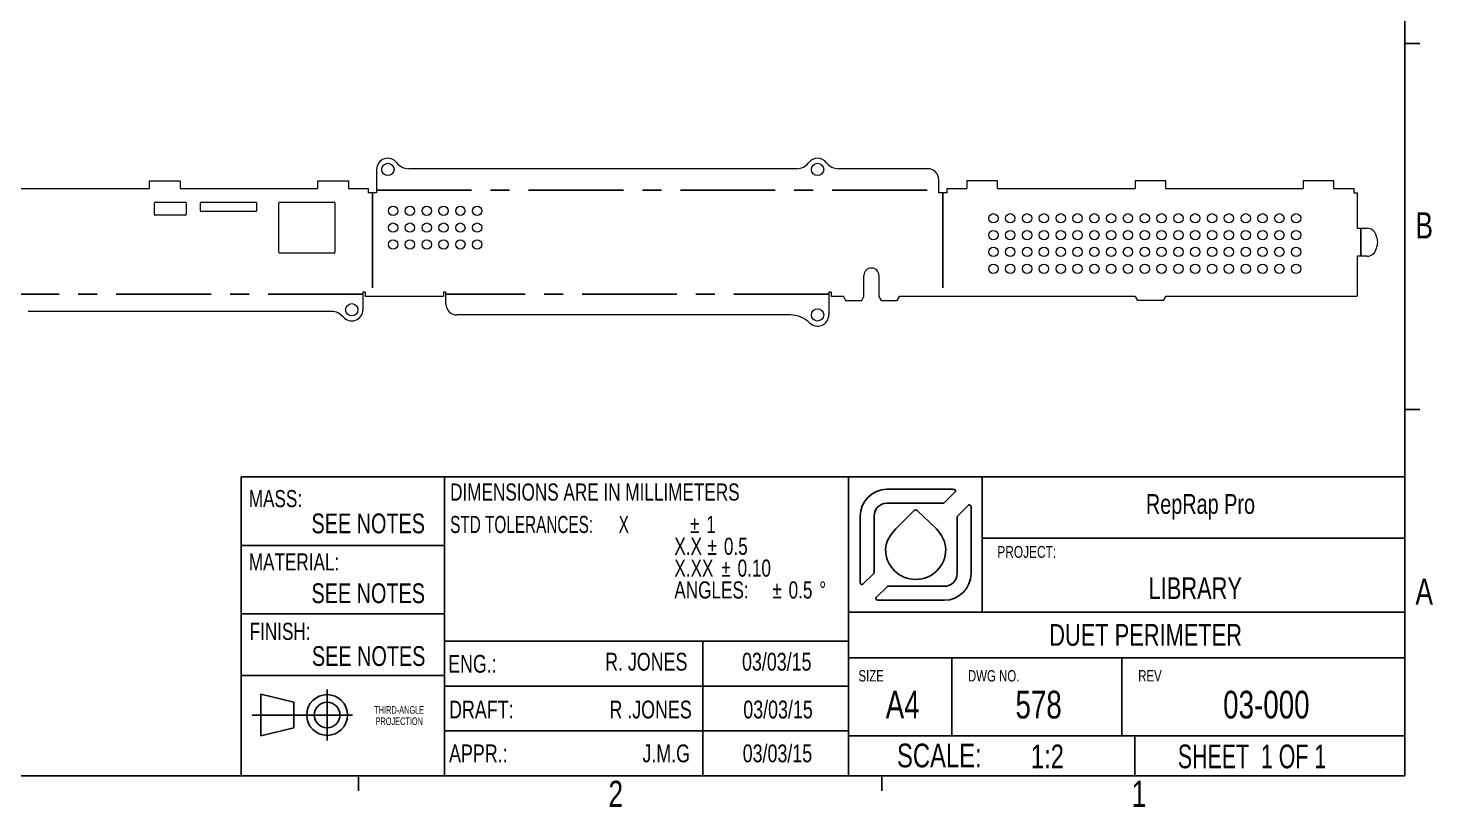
# Model space of a CAD drawing. Header units: millimetres. Extents: x 5 to 292, y 3 to 208.
# Drawn here: x 104.3 to 292.2, y 2.8 to 107 of the extents above; entities that cross this region are included whole.
import ezdxf

# ---------------------------------------------------------------- set-up
doc = ezdxf.new("R2010")
doc.units = ezdxf.units.MM
doc.linetypes.add('CENTERX2', pattern=[20.32, 12.7, -2.54, 2.54, -2.54])
doc.layers.add('FORMAT', color=7, linetype='Continuous')
doc.layers.add('SLD-0', color=7, linetype='Continuous')
doc.styles.add('SLDTEXTSTYLE0', font='TXT', dxfattribs={"width": 0.605})
doc.styles.add('SLDTEXTSTYLE1', font='TXT', dxfattribs={"width": 0.75})
doc.styles.add('SLDTEXTSTYLE2', font='TXT', dxfattribs={"width": 0.670455})
doc.styles.add('SLDTEXTSTYLE3', font='TXT', dxfattribs={"width": 0.673077})

# ---------------------------------------------------------------- blocks, each defined once
blk = doc.blocks.new('SW_NOTE_0')
at = {"layer": 'FORMAT', "color": 0, "char_height": 2.032, "attachment_point": 2, "style": 'SLDTEXTSTYLE0'}
for s, insert in [('THIRD-ANGLE', (9.24, 2.62)), ('PROJECTION', (9.25, -0.41))]:
    blk.add_mtext(s, dxfattribs=dict(at, insert=insert))
blk = doc.blocks.new('Block4')
at = {"layer": 'FORMAT'}
for p, q in [((408.25, 31.22), (408.25, 17.57)), ((408.25, 18.05), (408.25, 30.75)), ((390.47, 29.99), (390.47, 18.81)), ((399.36, 27.83), (390.47, 29.99)), ((399.36, 27.83), (399.36, 20.97)), ((388.18, 24.4), (415.08, 24.4)), ((399.36, 20.97), (390.47, 18.81))]:
    blk.add_line(p, q, dxfattribs=at)
for radius in [5.46, 3.43]:
    blk.add_circle((408.25, 24.4), radius, dxfattribs=at)
at = {"layer": 'FORMAT', "color": 7}
blk.add_blockref('SW_NOTE_0', (418.3, 24.16), dxfattribs=at)
blk = doc.blocks.new('SW_NOTE_2')
at = {"layer": 'FORMAT', "color": 0, "attachment_point": 1}
for s, insert, char_height, style in [('DIMENSIONS ARE IN MILLIMETERS', (0, 2.95), 2.286, 'SLDTEXTSTYLE1'), ('STD TOLERANCES:      X', (0, -1.39), 2.286, 'SLDTEXTSTYLE2'), ('%%p', (32.09, -1.39), 2.286, 'SLDTEXTSTYLE1'), ('1', (34.27, -1.39), 2.29, 'SLDTEXTSTYLE1'), ('X.X', (30, -4.31), 2.286, 'SLDTEXTSTYLE1'), ('%%p', (34.45, -4.31), 2.286, 'SLDTEXTSTYLE1'), ('0.5', (36.63, -4.31), 2.286, 'SLDTEXTSTYLE1'), ('X.XX', (30, -7.23), 2.286, 'SLDTEXTSTYLE1'), ('0.10', (38.46, -7.23), 2.286, 'SLDTEXTSTYLE1'), ('%%p', (36.28, -7.23), 2.286, 'SLDTEXTSTYLE1'), ('ANGLES:', (30, -10.15), 2.286, 'SLDTEXTSTYLE1'), ('%%p', (43.11, -10.15), 2.286, 'SLDTEXTSTYLE1'), ('0.5', (45.29, -10.15), 2.286, 'SLDTEXTSTYLE1'), ('%%d', (49.39, -10.15), 2.286, 'SLDTEXTSTYLE1')]:
    blk.add_mtext(s, dxfattribs=dict(at, insert=insert, char_height=char_height, style=style))

msp = doc.modelspace()

# ---------------------------------------------------------------- linework, layer by layer
at = {"color": 7, "linetype": 'Continuous', "lineweight": 15}
for p, q in [((120.5349, 85.5943), (120.5349, 86.5943)), ((120.5349, 86.5943), (124.6349, 86.5943)), ((124.6349, 86.5943), (124.6349, 85.5943)), ((143.0349, 85.5943), (143.0349, 86.5943)), ((143.0349, 86.5943), (147.1349, 86.5943)), ((147.1349, 86.5943), (147.1349, 85.5943)), ((150.9168, 88.1263), (150.9168, 84.9943)), ((207.1238, 88.2355), (155.2099, 88.2355)), ((224.6168, 88.2355), (212.7099, 88.2355)), ((226.1168, 84.9943), (226.1168, 86.7355)), ((233.9988, 86.5943), (229.8988, 86.5943)), ((229.8988, 86.5943), (229.8988, 85.5943)), ((233.9988, 85.5943), (233.9988, 86.5943)), ((256.4988, 86.5943), (252.3988, 86.5943)), ((252.3988, 86.5943), (252.3988, 85.5943)), ((256.4988, 85.5943), (256.4988, 86.5943)), ((278.9988, 86.5943), (274.8988, 86.5943)), ((274.8988, 86.5943), (274.8988, 85.5943)), ((278.9988, 85.5943), (278.9988, 86.5943)), ((102.1349, 85.5943), (120.5349, 85.5943)), ((124.6349, 85.5943), (143.0349, 85.5943)), ((147.1349, 85.5943), (149.7849, 85.5943)), ((149.7849, 85.5943), (149.7849, 84.9943)), ((150.9168, 84.9943), (149.7849, 84.9943)), ((227.2488, 84.9943), (226.1168, 84.9943)), ((227.2488, 85.5943), (229.8988, 85.5943)), ((227.2488, 84.9943), (227.2488, 85.5943)), ((233.9988, 85.5943), (252.3988, 85.5943)), ((256.4988, 85.5943), (274.8988, 85.5943)), ((278.9988, 85.5943), (281.6488, 85.5943)), ((281.6488, 85.5943), (281.6488, 84.9943)), ((281.6488, 84.9943), (282.1238, 84.9943)), ((282.1238, 84.9943), (282.1238, 80.2693)), ((121.1849, 82.0943), (121.1849, 83.6443)), ((121.2849, 83.7443), (125.3349, 83.7443)), ((125.4349, 83.6443), (125.4349, 82.0943)), ((127.3349, 82.5943), (127.3349, 83.6443)), ((127.4349, 83.7443), (134.7349, 83.7443)), ((134.8349, 83.6443), (134.8349, 82.5943)), ((137.8349, 77.0443), (137.8349, 83.6443)), ((137.9349, 83.7443), (145.2349, 83.7443)), ((145.3349, 83.6443), (145.3349, 77.0443)), ((125.3349, 81.9943), (121.2849, 81.9943)), ((134.7349, 82.4943), (127.4349, 82.4943)), ((282.1238, 80.2693), (283.4434, 80.2693)), ((145.2349, 76.9443), (137.9349, 76.9443)), ((283.4434, 76.5193), (282.1238, 76.5193)), ((282.1238, 76.5193), (282.1238, 71.1943)), ((216.1168, 71.114), (216.1168, 73.9443)), ((218.1168, 73.9443), (218.1168, 71.114)), ((149.3849, 71.6943), (149.0849, 71.6943)), ((149.0849, 71.6943), (149.0849, 69.3624)), ((149.3849, 71.6943), (149.3849, 71.1943)), ((160.1739, 71.6943), (159.8739, 71.6943)), ((159.8739, 71.6943), (159.8739, 71.1943)), ((160.1739, 70.1624), (160.1739, 71.6943)), ((211.7168, 71.6943), (211.4168, 71.6943)), ((211.4168, 71.6943), (211.4168, 68.6624)), ((211.7168, 71.6943), (211.7168, 71.1943)), ((149.3849, 71.1943), (159.8739, 71.1943)), ((211.7168, 71.1943), (213.3668, 71.1943)), ((213.3668, 71.1943), (213.3668, 71.114)), ((213.3668, 71.114), (213.6668, 70.5943)), ((213.6668, 70.5943), (215.8168, 70.5943)), ((215.8168, 70.5943), (216.1168, 71.114)), ((218.1168, 71.114), (218.4168, 70.5943)), ((218.4168, 70.5943), (220.5668, 70.5943)), ((220.5668, 70.5943), (220.8668, 71.114)), ((220.8668, 71.1943), (220.8668, 71.114)), ((220.8668, 71.1943), (252.3988, 71.1943)), ((252.3988, 71.114), (252.3988, 71.1943)), ((252.3988, 71.114), (252.6988, 70.5943)), ((256.1988, 70.5943), (252.6988, 70.5943)), ((256.1988, 70.5943), (256.4988, 71.114)), ((256.4988, 71.1943), (256.4988, 71.114)), ((256.4988, 71.1943), (282.1238, 71.1943)), ((144.8906, 69.1283), (104.2791, 69.1283)), ((206.2988, 68.6624), (161.6739, 68.6624))]:
    msp.add_line(p, q, dxfattribs=at)
at = {"color": 7, "linetype": 'CENTERX2'}
for p, q in [((150.3508, 84.9943), (150.3508, 71.1943)), ((150.9168, 85.3603), (226.1168, 85.3603)), ((226.6828, 84.9943), (226.6828, 71.1943)), ((282.6148, 80.2693), (282.6148, 76.5193)), ((149.0849, 71.4284), (100.0849, 71.4284)), ((211.4168, 71.4284), (160.1739, 71.4284))]:
    msp.add_line(p, q, dxfattribs=at)
at = {"color": 7, "linetype": 'Continuous', "lineweight": 15}
for centre, radius in [((152.4168, 88.1263), 0.825), ((209.9168, 88.1263), 0.8252), ((153.1168, 82.5943), 0.625), ((155.3668, 82.5943), 0.625), ((157.6168, 82.5943), 0.625), ((159.8668, 82.5943), 0.625), ((162.1168, 82.5943), 0.625), ((164.3668, 82.5943), 0.625), ((153.1168, 80.3443), 0.625), ((155.3668, 80.3443), 0.625), ((157.6168, 80.3443), 0.625), ((159.8668, 80.3443), 0.625), ((162.1168, 80.3443), 0.625), ((164.3668, 80.3443), 0.625), ((233.4488, 81.5943), 0.625), ((235.6988, 81.5943), 0.625), ((237.9488, 81.5943), 0.625), ((240.1988, 81.5943), 0.625), ((242.4488, 81.5943), 0.625), ((244.6988, 81.5943), 0.625), ((246.9488, 81.5943), 0.625), ((249.1988, 81.5943), 0.625), ((251.4488, 81.5943), 0.625), ((253.6988, 81.5943), 0.625), ((255.9488, 81.5943), 0.625), ((258.1988, 81.5943), 0.625), ((260.4488, 81.5943), 0.625), ((262.6988, 81.5943), 0.625), ((264.9488, 81.5943), 0.625), ((267.1988, 81.5943), 0.625), ((269.4488, 81.5943), 0.625), ((271.6988, 81.5943), 0.625), ((273.9488, 81.5943), 0.625), ((233.4488, 79.3443), 0.625), ((235.6988, 79.3443), 0.625), ((237.9488, 79.3443), 0.625), ((240.1988, 79.3443), 0.625), ((242.4488, 79.3443), 0.625), ((244.6988, 79.3443), 0.625), ((246.9488, 79.3443), 0.625), ((249.1988, 79.3443), 0.625), ((251.4488, 79.3443), 0.625), ((253.6988, 79.3443), 0.625), ((255.9488, 79.3443), 0.625), ((258.1988, 79.3443), 0.625), ((260.4488, 79.3443), 0.625), ((262.6988, 79.3443), 0.625), ((264.9488, 79.3443), 0.625), ((267.1988, 79.3443), 0.625), ((269.4488, 79.3443), 0.625), ((271.6988, 79.3443), 0.625), ((273.9488, 79.3443), 0.625), ((153.1168, 78.0943), 0.625), ((155.3668, 78.0943), 0.625), ((157.6168, 78.0943), 0.625), ((159.8668, 78.0943), 0.625), ((162.1168, 78.0943), 0.625), ((164.3668, 78.0943), 0.625), ((233.4488, 77.0943), 0.625), ((235.6988, 77.0943), 0.625), ((237.9488, 77.0943), 0.625), ((240.1988, 77.0943), 0.625), ((242.4488, 77.0943), 0.625), ((244.6988, 77.0943), 0.625), ((246.9488, 77.0943), 0.625), ((249.1988, 77.0943), 0.625), ((251.4488, 77.0943), 0.625), ((253.6988, 77.0943), 0.625), ((255.9488, 77.0943), 0.625), ((258.1988, 77.0943), 0.625), ((260.4488, 77.0943), 0.625), ((262.6988, 77.0943), 0.625), ((264.9488, 77.0943), 0.625), ((267.1988, 77.0943), 0.625), ((269.4488, 77.0943), 0.625), ((271.6988, 77.0943), 0.625), ((273.9488, 77.0943), 0.625), ((233.4488, 74.8443), 0.625), ((235.6988, 74.8443), 0.625), ((237.9488, 74.8443), 0.625), ((240.1988, 74.8443), 0.625), ((242.4488, 74.8443), 0.625), ((244.6988, 74.8443), 0.625), ((246.9488, 74.8443), 0.625), ((249.1988, 74.8443), 0.625), ((251.4488, 74.8443), 0.625), ((253.6988, 74.8443), 0.625), ((255.9488, 74.8443), 0.625), ((258.1988, 74.8443), 0.625), ((260.4488, 74.8443), 0.625), ((262.6988, 74.8443), 0.625), ((264.9488, 74.8443), 0.625), ((267.1988, 74.8443), 0.625), ((269.4488, 74.8443), 0.625), ((271.6988, 74.8443), 0.625), ((273.9488, 74.8443), 0.625), ((147.5849, 69.3624), 0.825), ((209.9168, 68.6624), 0.8252)]:
    msp.add_circle(centre, radius, dxfattribs=at)
for centre, radius, start, end in [((152.4168, 88.1263), 1.5, 37.058466, 180), ((155.2099, 90.2355), 2, 217.058466, 270), ((207.1238, 90.2355), 2, 270, 322.941534), ((209.9168, 88.1263), 1.5, 37.058466, 142.941534), ((212.7099, 90.2355), 2, 217.058466, 270), ((224.6168, 86.7355), 1.5, 0, 90), ((121.2849, 83.6443), 0.1, 90, 180), ((125.3349, 83.6443), 0.1, 0, 90), ((127.4349, 83.6443), 0.1, 90, 180), ((134.7349, 83.6443), 0.1, 0, 90), ((137.9349, 83.6443), 0.1, 90, 180), ((145.2349, 83.6443), 0.1, 0, 90), ((121.2849, 82.0943), 0.1, 180, 270), ((125.3349, 82.0943), 0.1, 270, 0), ((127.4349, 82.5943), 0.1, 180, 270), ((134.7349, 82.5943), 0.1, 270, 0), ((283.4434, 79.0193), 1.25, 8.141341, 90), ((282.9808, 78.3943), 1.8797, 334.74318, 25.25682), ((283.4434, 77.7693), 1.25, 270, 351.858659), ((137.9349, 77.0443), 0.1, 180, 270), ((145.2349, 77.0443), 0.1, 270, 0), ((217.1168, 73.9443), 1, 0, 180), ((161.6739, 70.1624), 1.5, 180, 270), ((144.8906, 67.1283), 2, 39.665013, 90), ((147.5849, 69.3624), 1.5, 219.665013, 0), ((206.2988, 65.049), 3.6133, 44.962942, 90), ((209.9168, 68.6624), 1.5, 224.962942, 0)]:
    msp.add_arc(centre, radius, start, end, dxfattribs=at)
at = {"layer": 'FORMAT'}
for p, q in [((288.5, 203), (288.5, 7)), ((290.5, 105), (288.5, 105)), ((290.5, 56), (288.5, 56)), ((214.0317, 13), (159.9892, 13)), ((8.5, 7), (288.5, 7)), ((148.5, 5), (148.5, 7)), ((218.5, 5), (218.5, 7))]:
    msp.add_line(p, q, dxfattribs=at)
at = {"layer": 'SLD-0'}
for p, q in [((288.5, 47), (132.8084, 47)), ((132.8084, 7), (132.8084, 47)), ((159.9892, 7), (159.9892, 47)), ((231.9413, 47), (231.9413, 28.8927)), ((132.8084, 37.8257), (159.9892, 37.8257)), ((132.8084, 28.6927), (159.9892, 28.6927)), ((214.0317, 28.8927), (288.5, 28.8927)), ((214.0317, 25), (159.9892, 25)), ((194.5674, 25), (194.5674, 7)), ((288.5, 22.7932), (214.0317, 22.7932)), ((227.8935, 12.3446), (227.8935, 22.7932)), ((250.6271, 12.3446), (250.6271, 22.7932)), ((159.9892, 20.4137), (132.8084, 20.4137)), ((214.0317, 19), (159.9892, 19)), ((288.5, 12.3446), (214.0317, 12.3446)), ((252.3423, 7), (252.3423, 12.3446))]:
    msp.add_line(p, q, dxfattribs=at)
at = {"layer": 'SLD-0', "linetype": 'Continuous'}
for p, q in [((214.0317, 7), (214.0317, 47)), ((227.9352, 45.3333), (219.1915, 45.3333)), ((219.1915, 43.4627), (226.7308, 43.4627)), ((226.8611, 43.5177), (228.3246, 44.9812)), ((215.617, 41.7585), (215.6177, 33.015)), ((217.4883, 34.2194), (217.4876, 41.7585)), ((222.8226, 42.4793), (220.3959, 40.0527)), ((225.8233, 40.0527), (223.2484, 42.4793)), ((228.5829, 41.6078), (228.5835, 34.0692)), ((230.1015, 43.2007), (228.638, 41.7373)), ((230.4542, 34.0692), (230.4535, 42.8121)), ((288.5, 38.7977), (231.9413, 38.7977)), ((215.9697, 32.6264), (217.4325, 34.0899)), ((219.2101, 32.3094), (217.7467, 30.8459)), ((226.8795, 32.3651), (219.3404, 32.3651)), ((218.136, 30.4938), (226.8795, 30.4938))]:
    msp.add_line(p, q, dxfattribs=at)
for points in [[(219.1915, 45.3333), (217.2291, 45.3333), (215.617, 43.7216), (215.617, 41.7585)], [(227.9538, 45.3333), (227.9476, 45.3333), (227.9415, 45.334), (227.9352, 45.3333)], [(228.2314, 45.296), (228.1432, 45.3188), (228.0489, 45.3381), (227.9538, 45.3333)], [(228.3611, 45.1851), (228.339, 45.2396), (228.2893, 45.2823), (228.2314, 45.296)], [(228.3246, 44.9812), (228.3748, 45.0343), (228.39, 45.1176), (228.3611, 45.1851)], [(217.4876, 41.7585), (217.4876, 42.7206), (218.2282, 43.4627), (219.1915, 43.4627)], [(226.7308, 43.4627), (226.7645, 43.466), (226.797, 43.4791), (226.8238, 43.4992)], [(226.8238, 43.4992), (226.8369, 43.5047), (226.8492, 43.5101), (226.8611, 43.5177)], [(230.3054, 43.2379), (230.2378, 43.2669), (230.1546, 43.2517), (230.1015, 43.2007)], [(230.4163, 43.1085), (230.4026, 43.1657), (230.3599, 43.2159), (230.3054, 43.2379)], [(223.0445, 42.5717), (222.9693, 42.5717), (222.8798, 42.5359), (222.8226, 42.4793)], [(223.2484, 42.4793), (223.192, 42.5338), (223.1218, 42.5717), (223.0445, 42.5717)], [(228.6195, 41.7007), (228.5993, 41.6739), (228.5863, 41.6415), (228.5829, 41.6078)], [(228.638, 41.7373), (228.6304, 41.7263), (228.6242, 41.7133), (228.6195, 41.7007)], [(230.4535, 42.8309), (230.4583, 42.926), (230.4391, 43.0203), (230.4163, 43.1085)], [(230.4535, 42.8121), (230.4542, 42.8183), (230.4535, 42.8245), (230.4535, 42.8309)], [(220.3773, 40.034), (219.7339, 39.3209), (219.0063, 38.4224), (219.0063, 37.2924)], [(220.3959, 40.0527), (220.389, 40.0464), (220.3828, 40.0402), (220.3773, 40.034)], [(227.0643, 37.2924), (227.0643, 38.3431), (226.4523, 39.3878), (225.8233, 40.0527)], [(219.0063, 37.2924), (219.0063, 35.0724), (220.8252, 33.2727), (223.0445, 33.2727)], [(223.0445, 33.2727), (225.2652, 33.2727), (227.0643, 35.0724), (227.0643, 37.2924)], [(217.4325, 34.0899), (217.4401, 34.1015), (217.4462, 34.1141), (217.4511, 34.1271)], [(217.4511, 34.1271), (217.4717, 34.1532), (217.4849, 34.1857), (217.4883, 34.2194)], [(226.8795, 30.4938), (228.8419, 30.4938), (230.455, 32.1062), (230.4542, 34.0692)], [(228.5835, 34.0692), (228.5842, 33.1067), (227.8428, 32.3651), (226.8795, 32.3651)], [(215.6177, 32.9972), (215.6127, 32.9014), (215.6321, 32.8076), (215.6542, 32.7186)], [(215.6177, 33.015), (215.617, 33.0088), (215.6177, 33.0033), (215.6177, 32.9972)], [(215.6542, 32.7186), (215.6686, 32.6615), (215.7106, 32.612), (215.7657, 32.5892)], [(215.7657, 32.5892), (215.8325, 32.5603), (215.9166, 32.5754), (215.9697, 32.6264)], [(219.2474, 32.3281), (219.2343, 32.3232), (219.2218, 32.317), (219.2101, 32.3094)], [(219.3404, 32.3651), (219.3067, 32.3611), (219.2742, 32.3481), (219.2474, 32.3281)], [(217.7467, 30.8459), (217.6964, 30.7928), (217.6812, 30.7096), (217.7101, 30.6421)], [(217.7101, 30.6421), (217.7322, 30.5875), (217.7825, 30.5448), (217.8396, 30.531)], [(217.8396, 30.531), (217.9278, 30.5083), (218.0222, 30.4891), (218.1173, 30.4938)], [(218.1173, 30.4938), (218.1236, 30.4946), (218.1297, 30.4938), (218.136, 30.4938)]]:
    msp.add_open_spline(points, degree=3, dxfattribs=at)

# ---------------------------------------------------------------- block references
at = {"color": 7, "linetype": 'Continuous', "xscale": 0.5, "yscale": 0.5, "zscale": 0.5}
msp.add_blockref('Block4', (-59.8363, 2.938), dxfattribs=at)
at = {"layer": 'FORMAT'}
msp.add_blockref('SW_NOTE_2', (160.7508, 43.1639), dxfattribs=at)

# ---------------------------------------------------------------- texts
for s, insert, char_height, attachment_point, style in [('B', (289.9123, 82.4023), 3.5, 1, 'SLDTEXTSTYLE1'), ('MASS:', (133.8066, 45.2367), 2.286, 1, 'SLDTEXTSTYLE1'), ('RepRap Pro', (261.1487, 44.696), 2.64583, 2, 'SLDTEXTSTYLE1'), ('SEE NOTES', (142.1963, 42.0984), 2.64583, 1, 'SLDTEXTSTYLE1'), ('PROJECT:', (233.9665, 37.7543), 1.5875, 1, 'SLDTEXTSTYLE1'), ('MATERIAL:', (133.8066, 36.763), 2.286, 1, 'SLDTEXTSTYLE1'), ('SEE NOTES', (142.1963, 32.7522), 2.64583, 1, 'SLDTEXTSTYLE1'), ('LIBRARY', (260.4534, 33.5623), 2.91042, 2, 'SLDTEXTSTYLE1'), ('A', (289.9123, 33.4023), 3.5, 1, 'SLDTEXTSTYLE1'), ('FINISH:', (133.9214, 27.4725), 2.286, 1, 'SLDTEXTSTYLE1'), ('DUET PERIMETER', (253.8056, 27.3054), 2.910417, 2, 'SLDTEXTSTYLE1'), ('SEE NOTES', (142.254, 24.3488), 2.64583, 1, 'SLDTEXTSTYLE1'), ('ENG.:', (160.4843, 23.1841), 2.38125, 1, 'SLDTEXTSTYLE1'), ('R. JONES', (192.4973, 23.459), 2.38125, 3, 'SLDTEXTSTYLE1'), ('03/03/15', (204.4534, 23.459), 2.38125, 2, 'SLDTEXTSTYLE1'), ('SIZE', (215.381, 21.1464), 1.524, 1, 'SLDTEXTSTYLE1'), ('DWG NO.', (230.0349, 21.1464), 1.524, 1, 'SLDTEXTSTYLE1'), ('REV', (252.8183, 21.1464), 1.524, 1, 'SLDTEXTSTYLE1'), ('DRAFT:', (160.6093, 17.0641), 2.38125, 1, 'SLDTEXTSTYLE1'), ('R .JONES', (193.0788, 17.0641), 2.38125, 3, 'SLDTEXTSTYLE1'), ('03/03/15', (204.6229, 17.0641), 2.38125, 2, 'SLDTEXTSTYLE1'), ('A4', (221.299, 18.3799), 3.70417, 2, 'SLDTEXTSTYLE1'), ('578', (239.4888, 18.3799), 3.70417, 2, 'SLDTEXTSTYLE1'), ('03-000', (269.9656, 18.3799), 3.70417, 2, 'SLDTEXTSTYLE1'), ('03/03/15', (204.5462, 11.1941), 2.38125, 2, 'SLDTEXTSTYLE1'), ('SCALE:', (220.543, 11.3083), 3.175, 1, 'SLDTEXTSTYLE1'), ('APPR.:', (160.6093, 11.1941), 2.38125, 1, 'SLDTEXTSTYLE1'), ('J.M.G', (192.8462, 11.1941), 2.38125, 3, 'SLDTEXTSTYLE1'), ('1:2', (238.45, 11.1902), 3.175, 1, 'SLDTEXTSTYLE1'), ('SHEET  1 OF 1', (258.119, 11.1902), 3.175, 1, 'SLDTEXTSTYLE3'), ('2', (181.9353, 6.3426), 3.5, 1, 'SLDTEXTSTYLE1'), ('1', (251.9353, 6.3426), 3.5, 1, 'SLDTEXTSTYLE1')]:
    msp.add_mtext(s, dxfattribs=dict(at, insert=insert, char_height=char_height, attachment_point=attachment_point, style=style))

doc.saveas('drawing.dxf')
